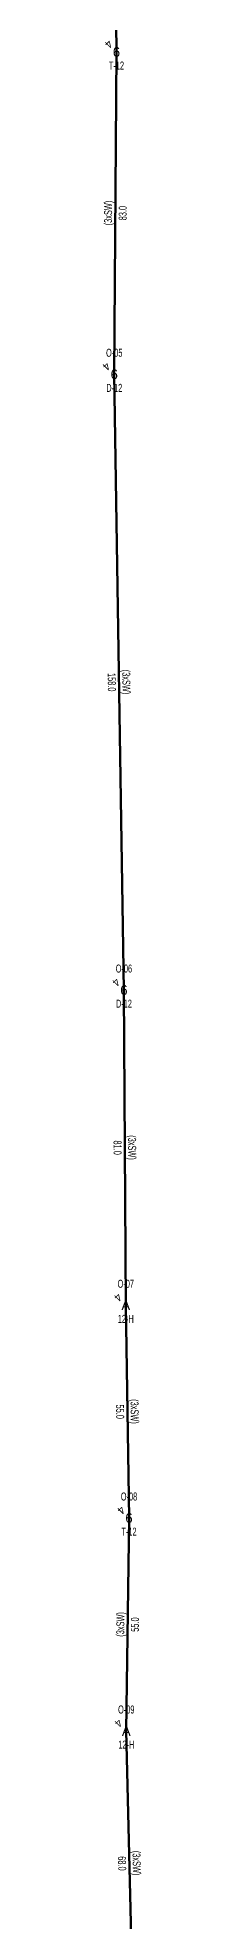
# Model space of a CAD drawing. Header units: millimetres. Extents: x 533588 to 538589, y 4082985 to 4086946.
# Drawn here: x 536216.5 to 536226.5, y 4085974.8 to 4086457.5 of the extents above; entities that cross this region are included whole.
import ezdxf
from ezdxf.enums import TextEntityAlignment as Align

# ---------------------------------------------------------------- set-up
doc = ezdxf.new("R2010")
doc.units = ezdxf.units.MM
doc.layers.add('DIREK_ENH_MEVCUT', color=6, linetype='Continuous', lineweight=25)
doc.layers.add('HAT_OG_HAVAI_MEVCUT', color=48, linetype='Continuous', lineweight=70)
doc.styles.add('Direk', font='B_CAD')
doc.styles.get("Standard").update_dxf_attribs({"font": 'Arial'})

msp = doc.modelspace()

# ---------------------------------------------------------------- linework, layer by layer
at = {"layer": 'HAT_OG_HAVAI_MEVCUT'}
for p, q in [((536219.055395, 4086550.201205), (536220.083716, 4086453.835506)), ((536220.083716, 4086453.835506), (536219.513967, 4086371.249302)), ((536219.513967, 4086371.249302), (536221.999889, 4086213.458553)), ((536221.999889, 4086213.458553), (536222.475478, 4086132.695954)), ((536222.475478, 4086132.695954), (536223.305616, 4086078.175059)), ((536223.305616, 4086078.175059), (536222.601118, 4086023.603894)), ((536222.601118, 4086023.603894), (536224.213137, 4085955.798215))]:
    msp.add_line(p, q, dxfattribs=at)

# ---------------------------------------------------------------- texts
at = {"layer": 'DIREK_ENH_MEVCUT', "color": 32, "style": 'Direk'}
for p in [(536218.103817, 4086455.815405), (536217.534068, 4086373.229201), (536220.01999, 4086215.438452), (536220.495579, 4086134.675852), (536221.325717, 4086080.154958), (536220.621219, 4086025.583792)]:
    msp.add_text('4', height=2, rotation=225.000001, dxfattribs=at).set_placement(p, align=Align.MIDDLE_CENTER)
at = {"layer": 'DIREK_ENH_MEVCUT', "style": 'Direk'}
for s, p in [('6', (536220.083716, 4086453.835506)), ('6', (536219.513967, 4086371.249302)), ('6', (536221.999889, 4086213.458553)), ('A', (536222.475478, 4086132.695954)), ('6', (536223.305616, 4086078.175059)), ('A', (536222.601118, 4086023.603894))]:
    msp.add_text(s, height=2.5, dxfattribs=at).set_placement(p, align=Align.MIDDLE_CENTER)
at = {"layer": 'DIREK_ENH_MEVCUT', "width": 0.53}
for s, p in [('T-12', (536220.083716, 4086450.335506)), ('O-05', (536219.513967, 4086376.749302)), ('D-12', (536219.513967, 4086367.749302)), ('O-06', (536221.999889, 4086218.958553)), ('D-12', (536221.999889, 4086209.958553)), ('O-07', (536222.475478, 4086138.195954)), ('12-H', (536222.475478, 4086129.195954)), ('O-08', (536223.305616, 4086083.675059)), ('T-12', (536223.305616, 4086074.675059)), ('O-09', (536222.601118, 4086029.103894)), ('12-H', (536222.601118, 4086020.103894))]:
    msp.add_text(s, height=2.05, dxfattribs=at).set_placement(p, align=Align.MIDDLE_CENTER)
at = {"layer": 'HAT_OG_HAVAI_MEVCUT', "lineweight": 30, "width": 0.53}
for rotation, p in [(449.604732, (536218.948862, 4086412.548268, 268109.756983)), (270.902595, (536221.606822, 4086292.367317, 268110.999945)), (270.337395, (536223.087669, 4086173.082258, 268111.237739)), (270.872321, (536223.740449, 4086105.448447, 268111.652808)), (449.260369, (536222.103438, 4086050.900449, 268111.300559)), (271.361899, (536224.256888, 4085989.721256, 268112.106569))]:
    msp.add_text('(3xSW)', height=2.05, rotation=rotation, dxfattribs=at).set_placement(p, align=Align.CENTER)
for s, rotation, p in [('83.0', 449.604732, (536220.648821, 4086412.53654, 268109.756983)), ('158.0', 270.902595, (536219.907033, 4086292.340538, 268110.999945)), ('81.0', 270.337395, (536221.387698, 4086173.072248, 268111.237739)), ('55.0', 270.872321, (536222.040646, 4086105.422566, 268111.652808)), ('55.0', 449.260369, (536223.803296, 4086050.878504, 268111.300559)), ('68.0', 271.361899, (536222.557368, 4085989.680852, 268112.106569))]:
    msp.add_text(s, height=2.05, rotation=rotation, dxfattribs=at).set_placement(p, align=Align.TOP_CENTER)

doc.saveas('drawing.dxf')
